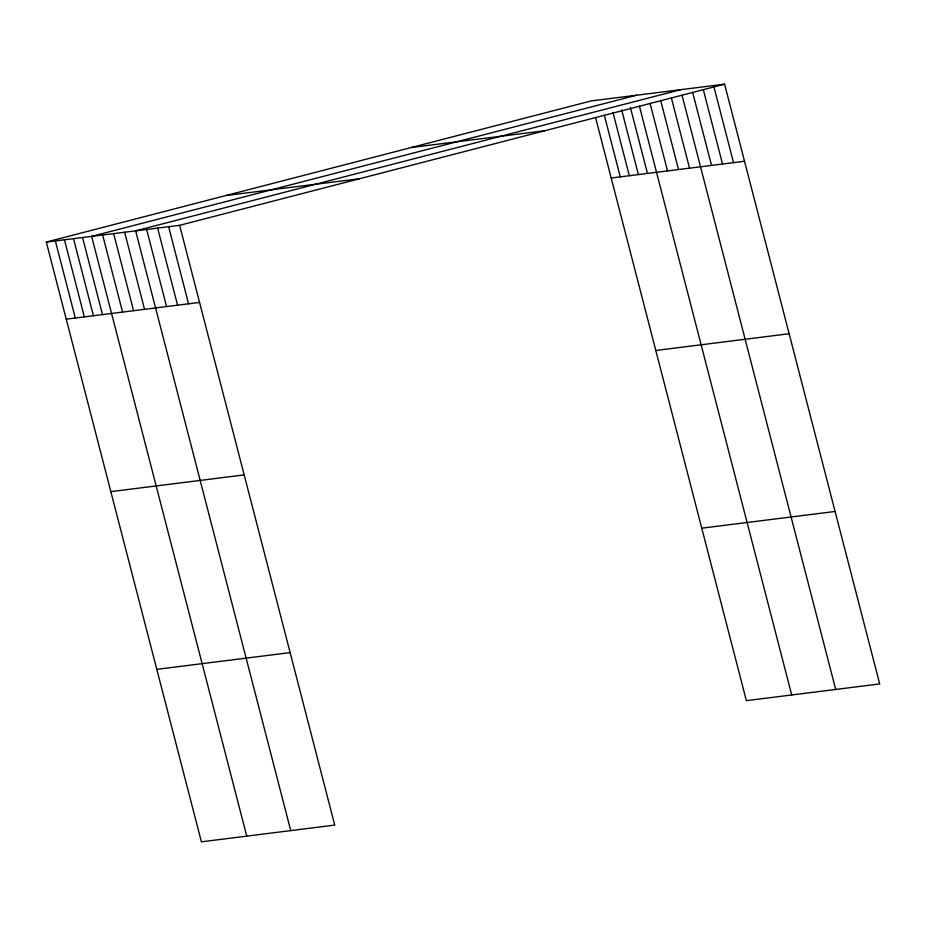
<?xml version="1.0" encoding="UTF-8"?>
<svg xmlns="http://www.w3.org/2000/svg" width="926" height="926" viewBox="0 0 926 926"><rect width="100%" height="100%" fill="white"/><g stroke="black" fill="none" stroke-linecap="round" stroke-linejoin="round"><path stroke-width="1.39" d="M46.3 242.068L179.632 225.331L334.737 825.089L201.405 841.827L46.3 242.068L591.263 100.911L724.595 84.173L879.7 683.932L746.368 700.669L595.534 117.428M636.59 95.216L91.628 236.373L246.744 836.132M680.587 89.695L135.636 230.852L290.741 830.61M179.632 225.331L724.595 84.173M411.422 147.489L544.754 130.751M226.141 195.49L359.473 178.753M611.195 178L744.527 161.263M66.232 319.157L199.565 302.42M655.805 350.479L789.137 333.742M110.842 491.637L244.175 474.899M701.758 528.19L835.09 511.453M156.807 669.348L290.127 652.61M713.946 86.928L733.531 162.652M703.309 89.683L722.535 164.029M692.66 92.45L711.527 165.407M682.022 95.204L835.703 689.453M671.373 97.959L689.534 168.173M660.724 100.714L678.527 169.551M650.087 103.481L667.53 170.928M639.438 106.235L791.707 694.975M630.375 107.37L647.459 173.451M621.67 109.881L638.396 174.586M612.954 112.405L629.333 175.732M604.238 114.917L620.27 176.866M168.636 226.708L188.568 303.809M157.628 228.097L177.572 305.186M146.632 229.474L166.564 306.564M124.628 232.229L144.572 309.33M113.632 233.618L133.576 310.708M102.636 234.996L122.568 312.085M82.564 237.519L102.508 314.608M73.501 238.653L93.433 315.743M64.438 239.788L84.37 316.889M55.363 240.934L75.307 318.023"/></g></svg>
